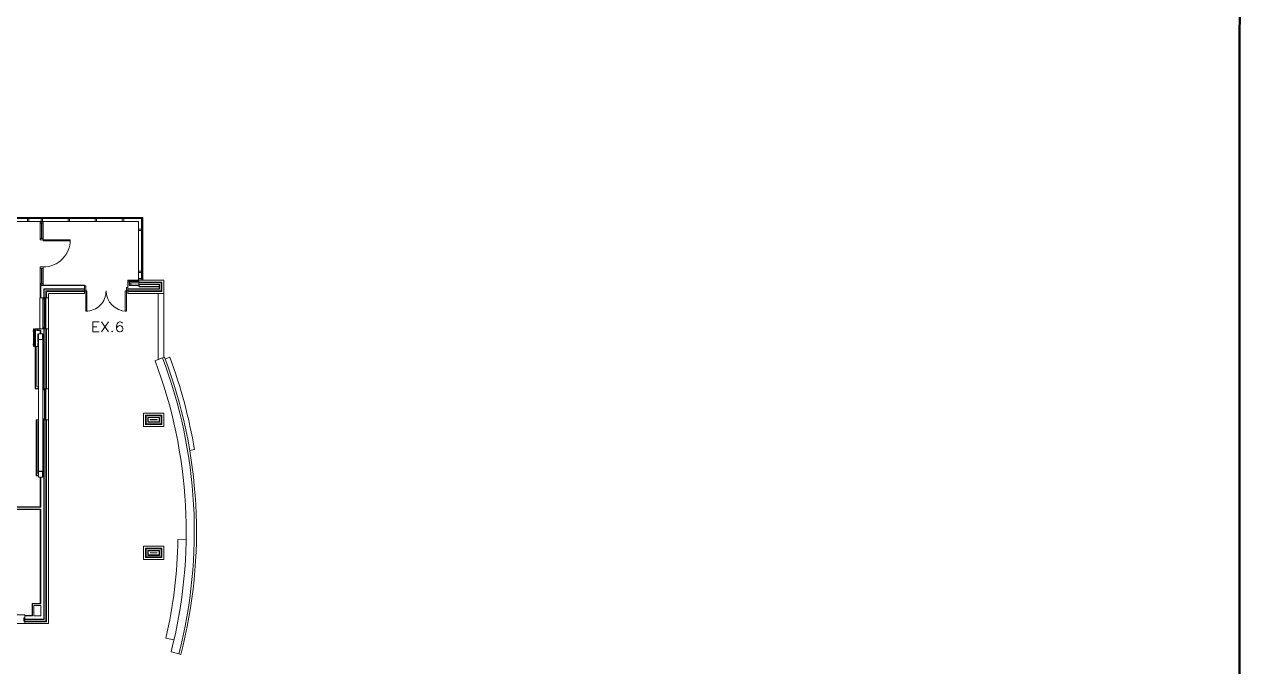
# Model space of a CAD drawing. Header units: millimetres. Extents: x 171 to 6612, y 356 to 4695.
# Drawn here: x 4455 to 6612, y 1385 to 2526 of the extents above; entities that cross this region are included whole.
import ezdxf

# ---------------------------------------------------------------- set-up
doc = ezdxf.new("R2010")
doc.units = ezdxf.units.MM
for name, color, linetype in [('doors', 170, 'Continuous'), ('exits', 251, 'Continuous'), ('walls', 7, 'Continuous')]:
    doc.layers.add(name, color=color, linetype=linetype)

msp = doc.modelspace()

# ---------------------------------------------------------------- linework, layer by layer
at = {"layer": 'doors', "lineweight": 9}
msp.add_lwpolyline([(4564.7, 2016.5, 0.418225), (4600.5, 2052.5, 0.406724), (4636.5, 2016.5)], format="xyb", dxfattribs=at)
msp.add_arc((4489.2, 2143), 47.9, 269.9589, 0.0411, dxfattribs=at)
at = {"layer": 'exits', "lineweight": 9}
for points in [[(4588.3, 1979.6), (4577.1, 1979.6), (4577.1, 1997.6), (4588.3, 1997.6)], [(4577.1, 1988.9), (4584.1, 1988.9)], [(4592.5, 1997.6), (4604.7, 1979.6)], [(4604.7, 1997.6), (4592.5, 1979.6)], [(4629.5, 1995), (4628.6, 1996.6), (4626, 1997.6), (4624.3, 1997.6), (4621.8, 1996.6), (4620.1, 1994.1), (4619.2, 1989.9), (4619.2, 1985.6), (4620.1, 1982.1), (4621.8, 1980.5), (4624.3, 1979.6), (4625.3, 1979.6), (4627.9, 1980.5), (4629.5, 1982.1), (4630.4, 1984.7), (4630.4, 1985.6), (4629.5, 1988.2), (4627.9, 1989.9), (4625.3, 1990.8), (4624.3, 1990.8), (4621.8, 1989.9), (4620.1, 1988.2), (4619.2, 1985.6)]]:
    msp.add_lwpolyline(points, dxfattribs=at)
msp.add_lwpolyline([(4611.5, 1981.2), (4610.5, 1980.5), (4611.5, 1979.6), (4612.4, 1980.5)], close=True, dxfattribs=at)
at = {"layer": 'walls', "lineweight": 50}
msp.add_lwpolyline([(6611.5, 356.4), (6611.7, 4694.6), (171.3, 4694.9), (171.3, 356.6)], close=True, dxfattribs=at)
at = {"layer": 'walls', "color": 11, "lineweight": 9, "true_color": 0xf27172}
for points in [[(4395.6, 2181), (4462.2, 2181), (4462.2, 2181.9), (4395.6, 2181.9)], [(4461.1, 2175.4), (4463.6, 2175.4), (4463.6, 2181), (4462.7, 2181), (4462.7, 2181.9), (4462.2, 2181.9), (4462.2, 2181), (4461.1, 2181)], [(4462.7, 2181), (4486.1, 2181), (4486.1, 2181.9), (4462.7, 2181.9)], [(4485.2, 2175.4), (4487.7, 2175.4), (4487.7, 2181), (4486.6, 2181), (4486.6, 2181.9), (4486.1, 2181.9), (4486.1, 2181), (4485.2, 2181)], [(4486.6, 2181), (4534.1, 2181), (4534.1, 2181.9), (4486.6, 2181.9)], [(4533.1, 2175.4), (4535.7, 2175.4), (4535.7, 2181), (4534.8, 2181), (4534.8, 2181.9), (4534.1, 2181.9), (4534.1, 2181), (4533.1, 2181)], [(4534.8, 2181), (4582.2, 2181), (4582.2, 2181.9), (4534.8, 2181.9)], [(4581.3, 2175.4), (4583.6, 2175.4), (4583.6, 2181), (4582.7, 2181), (4582.7, 2181.9), (4582.2, 2181.9), (4582.2, 2181), (4581.3, 2181)], [(4582.7, 2181), (4630.2, 2181), (4630.2, 2181.9), (4582.7, 2181.9)], [(4629.3, 2175.4), (4631.8, 2175.4), (4631.8, 2181), (4630.7, 2181), (4630.7, 2181.9), (4630.2, 2181.9), (4630.2, 2181), (4629.3, 2181)], [(4630.7, 2181), (4663.4, 2181), (4663.4, 2181.9), (4630.7, 2181.9)], [(4663.4, 2181), (4663.4, 2161.3), (4664.6, 2161.3), (4664.6, 2181)], [(4483.3, 2175.1), (4483.3, 2172.5), (4489.1, 2172.5), (4489.1, 2175.1)], [(4486.3, 2145.6), (4486.3, 2173), (4486.1, 2173), (4486.1, 2145.6)], [(4658, 2162.3), (4658, 2159.7), (4663.4, 2159.7), (4663.4, 2160.9), (4664.6, 2160.9), (4664.6, 2161.3), (4663.4, 2161.3), (4663.4, 2162.3)], [(4663.4, 2160.9), (4663.4, 2086.7), (4664.6, 2086.7), (4664.6, 2160.9)], [(4489.1, 2145.6), (4485.2, 2145.6), (4483.3, 2145.6), (4483.3, 2143.1), (4485.2, 2143.1), (4487.3, 2143.1), (4489.1, 2143.1)], [(4489.1, 2141.4), (4489.1, 2143.1), (4537.1, 2143.1), (4537.1, 2141.4)], [(4483.3, 2095.1), (4483.3, 2092.5), (4485.2, 2092.5), (4487.3, 2092.5), (4489.1, 2092.5), (4489.1, 2095.1), (4485.2, 2095.1)], [(4486.3, 2065.2), (4486.3, 2092.5), (4486.1, 2092.5), (4486.1, 2065.2)], [(4658, 2087.6), (4658, 2085.1), (4663.4, 2085.1), (4663.4, 2086.2), (4664.6, 2086.2), (4664.6, 2086.7), (4663.4, 2086.7), (4663.4, 2087.6)], [(4663.4, 2074.5), (4658, 2074.5), (4658, 2072.2), (4665.5, 2072.2), (4665.5, 2074.5), (4664.6, 2074.5), (4664.6, 2074.1), (4663.4, 2074.1)], [(4663.4, 2086.2), (4663.4, 2074.1), (4664.6, 2074.1), (4664.6, 2086.2)], [(4483.3, 2065.6), (4483.3, 2063.1), (4489.1, 2063.1), (4489.1, 2065.6)], [(4562.1, 2061.7), (4564.7, 2061.7), (4564.7, 2056.5), (4564.7, 2054.2), (4564.7, 2052.5), (4562.1, 2052.5)], [(4566.6, 2052.5), (4564.7, 2052.5), (4564.7, 2016.5), (4566.6, 2016.5)], [(4634.6, 2052.5), (4636.5, 2052.5), (4636.5, 2016.5), (4634.6, 2016.5)], [(4636.5, 2052.5), (4636.5, 2058.4), (4639.1, 2058.4), (4639.1, 2052.5)], [(4488.2, 2038.3), (4493.8, 2038.3), (4493.8, 2040.1), (4488.2, 2040.1)], [(4491.2, 1987.1), (4491.2, 2038.3), (4491, 2038.3), (4491, 1987.1)], [(4472.8, 1953.6), (4472.8, 1985.2), (4471.8, 1985.2), (4471.8, 1953.6)], [(4493.8, 1987.1), (4488.2, 1987.1), (4488.2, 1985.2), (4493.8, 1985.2)], [(4472.8, 1973.2), (4472.8, 1970.4), (4474.6, 1970.4), (4474.6, 1973.2)], [(4472.8, 1966.2), (4472.8, 1963.4), (4474.6, 1963.4), (4474.6, 1966.2)], [(4491.2, 1825.6), (4491.2, 1876.9), (4491, 1876.9), (4491, 1825.6)], [(4667.2, 1835.5), (4667.2, 1811.8), (4702.7, 1811.8), (4702.7, 1835.5)], [(4670.7, 1832), (4699.2, 1832), (4699.2, 1815.4), (4670.7, 1815.4)], [(4671.8, 1831), (4698, 1831), (4698, 1816.5), (4671.8, 1816.5)], [(4674.6, 1828), (4695.2, 1828), (4695.2, 1819.3), (4674.6, 1819.3)], [(4675.1, 1827.5), (4694.8, 1827.5), (4694.8, 1819.8), (4675.1, 1819.8)], [(4691, 1824), (4691, 1823.5), (4678.8, 1823.5), (4678.8, 1824)], [(4667.2, 1599.2), (4667.2, 1575.6), (4702.7, 1575.6), (4702.7, 1599.2)], [(4670.7, 1595.7), (4699.2, 1595.7), (4699.2, 1579.3), (4670.7, 1579.3)], [(4671.8, 1594.8), (4698, 1594.8), (4698, 1580.3), (4671.8, 1580.3)], [(4674.6, 1591.7), (4695.2, 1591.7), (4695.2, 1583.1), (4674.6, 1583.1)], [(4675.1, 1591.3), (4694.8, 1591.3), (4694.8, 1583.8), (4675.1, 1583.8)], [(4691, 1587.8), (4691, 1587.3), (4678.8, 1587.3), (4678.8, 1587.8)], [(4472.5, 1494.2), (4472.5, 1475.9), (4484.5, 1475.9), (4484.5, 1494.2)], [(4454.5, 1472.2), (4456.4, 1472.2), (4456.4, 1466.4), (4454.5, 1466.4)]]:
    msp.add_lwpolyline(points, close=True, dxfattribs=at)
for points in [[(4665.5, 2074.5), (4665.5, 2086.7), (4665.5, 2161.1), (4665.5, 2182.8), (4630.2, 2182.8), (4582.2, 2182.8), (4534.3, 2182.8), (4486.3, 2182.8), (4462.2, 2182.8), (4396, 2182.8)], [(4664.6, 2181), (4664.6, 2181.9), (4663.4, 2181.9)], [(4396, 2175.4), (4462.2, 2175.4), (4486.3, 2175.4), (4534.3, 2175.4), (4582.2, 2175.4), (4630.2, 2175.4), (4658, 2175.4), (4658, 2161.1), (4658, 2086.7), (4658, 2074.5)], [(4483.3, 2145.6), (4483.3, 2172.5)], [(4489.1, 2172.5), (4489.1, 2145.6)], [(4483.3, 2065.6), (4483.3, 2092.5)], [(4489.1, 2092.5), (4489.1, 2065.6)], [(4658.5, 2067.3), (4698, 2067.3), (4698, 2052.5), (4639.1, 2052.5), (4639.1, 2048.1), (4702.7, 2048.1), (4702.7, 2071.7), (4658.5, 2071.7), (4639.1, 2071.7), (4639.1, 2062.6), (4639.1, 2058.4)], [(4658.5, 2071.7), (4658.5, 2071.7)], [(4070.4, 1461.9), (4498.3, 1461.9), (4498.3, 2048.1), (4562.1, 2048.1), (4562.1, 2052.5), (4493.8, 2052.5), (4493.8, 2040.1), (4498.3, 2040.1)], [(4562.1, 2061.7), (4562.1, 2062.6), (4483.8, 2062.6), (4483.8, 2040.1), (4488.2, 2040.1)], [(4484.5, 2040.1), (4484.5, 2062.1), (4562.1, 2062.1)], [(4490.3, 2040.1), (4490.3, 2056.1), (4562.1, 2056.1)], [(4490.8, 2040.1), (4490.8, 2055.6), (4562.1, 2055.6)], [(4494.8, 2040.1), (4494.8, 2051.6), (4562.1, 2051.6)], [(4658.5, 2063.8), (4694.8, 2063.8), (4694.8, 2060), (4658.5, 2060), (4658.5, 2069.9), (4639.1, 2069.9)], [(4639.1, 2051.6), (4699.2, 2051.6), (4699.2, 2068.2), (4658.5, 2068.2)], [(4639.1, 2055.6), (4695.2, 2055.6), (4695.2, 2064.2), (4658.5, 2064.2)], [(4639.1, 2056.1), (4694.8, 2056.1), (4694.8, 2059.8), (4659.2, 2059.8), (4659.2, 2062.6), (4644.2, 2062.6)], [(4659.2, 2062.1), (4641.7, 2062.1), (4641.7, 2069.9)], [(4642.1, 2062.1), (4642.1, 2069.2), (4658.5, 2069.2)], [(4644.2, 2066.6), (4642.1, 2066.6)], [(4644.2, 2062.1), (4644.2, 2062.6), (4644.2, 2066.6), (4658.5, 2066.6)], [(4482.8, 1985.2), (4482.8, 2040.1), (4483.8, 2040.1)], [(4692.7, 1930.4), (4692.7, 2048.1)], [(4702.7, 1934.2), (4702.7, 2048.1)], [(4488.2, 1985.2), (4483.8, 1985.2), (4474.6, 1985.2), (4474.6, 1878.7), (4480.5, 1878.7)], [(4475.6, 1985.2), (4475.6, 1953.6)], [(4477.9, 1985.2), (4477.9, 1981.9), (4483.8, 1981.9), (4483.8, 1978.9)], [(4477.9, 1984.5), (4484.5, 1984.5), (4484.5, 1985.2)], [(4479.3, 1981.4), (4479.3, 1985.2)], [(4490.3, 1972.3), (4490.3, 1985.2)], [(4490.8, 1878.7), (4490.8, 1985.2)], [(4498.3, 1985.2), (4493.8, 1985.2), (4493.8, 1878.7), (4498.3, 1878.7)], [(4494.8, 1878.7), (4494.8, 1985.2)], [(4471.8, 1982.1), (4471.1, 1982.1), (4471.1, 1980.3), (4471.8, 1980.3)], [(4474.6, 1982.1), (4472.8, 1982.1)], [(4472.8, 1980.3), (4474.6, 1980.3)], [(4479.3, 1972.3), (4479.3, 1976.3)], [(4479.3, 1960.6), (4479.3, 1971.4)], [(4484.5, 1976.5), (4484.5, 1981.9), (4483.8, 1981.9)], [(4483.8, 1978.6), (4483.8, 1976.5)], [(4490.3, 1960.6), (4490.3, 1971.4)], [(4471.8, 1958.5), (4471.1, 1958.5), (4471.1, 1956.6), (4471.8, 1956.6)], [(4474.6, 1957.6), (4472.8, 1957.6)], [(4472.8, 1957.3), (4474.6, 1957.3), (4472.8, 1957.3)], [(4472.8, 1956.6), (4474.6, 1956.6)], [(4474.6, 1953.6), (4479.3, 1953.6), (4479.3, 1959.7)], [(4475.3, 1953.6), (4475.3, 1879.4), (4480.5, 1879.4)], [(4480.5, 1882), (4477.9, 1882), (4477.9, 1953.6)], [(4490.3, 1878.7), (4490.3, 1959.7)], [(4687.3, 1928.3), (4700.8, 1933.5), (4704.3, 1934.9)], [(4713.5, 1934.7), (4705.5, 1931.6)], [(4488.4, 1876.9), (4493.8, 1876.9), (4493.8, 1878.7), (4488.4, 1878.7)], [(4498.3, 1823.8), (4493.8, 1823.8), (4493.8, 1466.4), (4456.4, 1466.4), (4456.4, 1461.9)], [(4456.4, 1465.4), (4494.8, 1465.4), (4494.8, 1823.8)], [(4456.4, 1469.4), (4490.8, 1469.4), (4490.8, 1823.8)], [(4480.5, 1823.8), (4476.3, 1823.8), (4476.3, 1724.1), (4480.5, 1724.1)], [(4480.5, 1724.8), (4477, 1724.8), (4477, 1823.1), (4480.5, 1823.1)], [(4479.6, 1738.4), (4479.6, 1820.5), (4480.5, 1820.5)], [(4488.4, 1823.8), (4493.8, 1823.8), (4493.8, 1825.6), (4488.4, 1825.6)], [(4490.3, 1738.4), (4490.3, 1823.8)], [(4748.8, 1769.3), (4757.4, 1770.7)], [(4456.4, 1469.9), (4490.3, 1469.9), (4490.3, 1726)], [(4480.5, 1727.2), (4479.6, 1727.2), (4479.6, 1737.7)], [(4490.3, 1726.7), (4490.3, 1737.7)], [(4483.8, 1721.8), (4483.8, 1669.2), (4408, 1669.2)], [(4408, 1668.7), (4484.5, 1668.7), (4484.5, 1721.8)], [(4456.4, 1475.9), (4470.2, 1475.9), (4470.2, 1496.8), (4484.5, 1496.8), (4484.5, 1664.9), (4408, 1664.9)], [(4408, 1664.5), (4483.8, 1664.5), (4483.8, 1497.5), (4469.5, 1497.5), (4469.5, 1476.4), (4456.4, 1476.4), (4456.4, 1472.2)], [(4742.7, 1610.9), (4728, 1611.1)], [(4401.4, 1476.4), (4401.4, 1477.6), (4456.4, 1477.6), (4456.4, 1476.4)], [(4706.7, 1436.2), (4721, 1432.9)], [(4733.4, 1407.2), (4729.8, 1408.1), (4715.8, 1411.6)]]:
    msp.add_lwpolyline(points, dxfattribs=at)
at = {"layer": 'walls', "color": 11, "lineweight": 30, "true_color": 0xf27172}
for points in [[(4488.2, 2038.3), (4488.2, 1987.1)], [(4493.8, 1987.1), (4493.8, 2038.3)], [(4493.8, 1825.6), (4493.8, 1876.9)]]:
    msp.add_lwpolyline(points, dxfattribs=at)
at = {"layer": 'walls', "color": 11, "lineweight": 0, "true_color": 0xf27172}
for points in [[(4480.5, 1966), (4488.4, 1966), (4488.4, 1976.5), (4480.5, 1976.5)], [(4488, 1966.2), (4480.7, 1966.2), (4480.7, 1976.1), (4488, 1976.1)], [(4480.7, 1732.1), (4488, 1732.1), (4488, 1722), (4480.7, 1722)]]:
    msp.add_lwpolyline(points, close=True, dxfattribs=at)
for points in [[(4480.5, 1966), (4480.5, 1849), (4480.5, 1732.3), (4488.4, 1732.3), (4488.4, 1721.8), (4480.5, 1721.8), (4480.5, 1732.3)], [(4488.4, 1732.3), (4488.4, 1849), (4488.4, 1966)]]:
    msp.add_lwpolyline(points, dxfattribs=at)
at = {"layer": 'walls', "color": 11, "lineweight": 9, "true_color": 0xf27172}
for centre, radius, start, end in [((3885.6, 1625.1), 857.2, 345.5876, 20.7258), ((3885.2, 1625.1), 871.9, 345.5914, 20.7202), ((3885.2, 1625.1), 875.7, 345.5914, 20.7202), ((3885.6, 1625.1), 883.9, 9.4892, 20.4945), ((3885.2, 1625.1), 842.9, 347.0581, 359.0552)]:
    msp.add_arc(centre, radius, start, end, dxfattribs=at)

doc.saveas('drawing.dxf')
